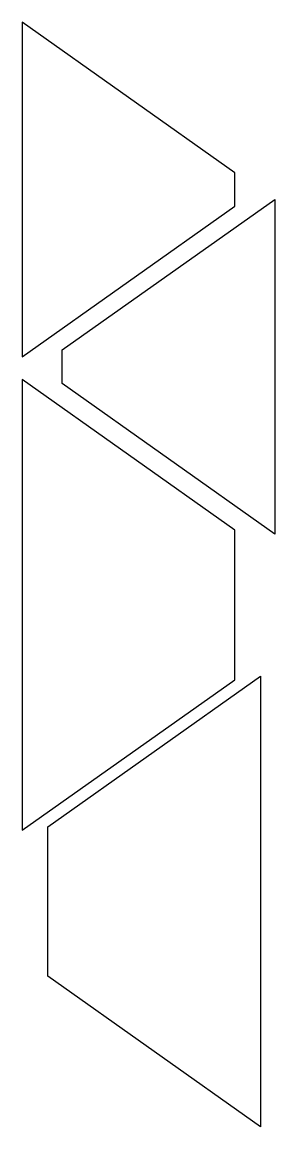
# Model space of a CAD drawing. Extents: x 187 to 298, y -187 to 298.
import ezdxf

# ---------------------------------------------------------------- set-up
doc = ezdxf.new("R2010")
doc.units = 0
doc.layers.get('0').update_dxf_attribs({"linetype": 'CONTINUOUS'})

msp = doc.modelspace()

# ---------------------------------------------------------------- linework, layer by layer
at = {"color": 7}
for p, q in [((280.613855, 232.058658), (187.063655, 298.208659)), ((187.063655, 298.208659), (187.063655, 151.208659)), ((280.613855, 217.35866), (280.613855, 232.058658)), ((204.658447, 154.205582), (298.208647, 220.355569)), ((298.208647, 220.355569), (298.208647, 73.355582)), ((187.063655, 151.208659), (280.613855, 217.35866)), ((204.658447, 139.50557), (204.658447, 154.205582)), ((280.613855, 75.05866), (187.063655, 141.208658)), ((187.063655, 141.208658), (187.063655, -56.791335)), ((298.208647, 73.355582), (204.658447, 139.50557)), ((280.613855, 9.358679), (280.613855, 75.05866)), ((198.324322, -55.213651), (291.874522, 10.936336)), ((291.874522, 10.936336), (291.874522, -187.063649)), ((187.063655, -56.791335), (280.613855, 9.358679)), ((198.324322, -120.913661), (198.324322, -55.213651)), ((291.874522, -187.063649), (198.324322, -120.913661))]:
    msp.add_line(p, q, dxfattribs=at)

doc.saveas('drawing.dxf')
